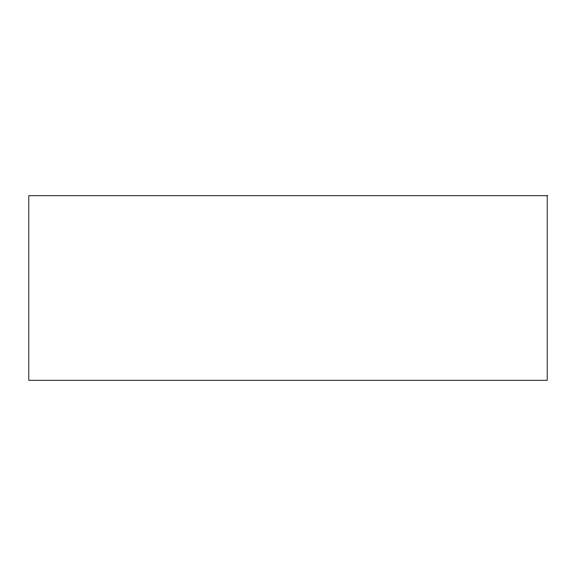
<?xml version="1.0" encoding="UTF-8"?>
<svg xmlns="http://www.w3.org/2000/svg" width="576" height="576" viewBox="0 0 576 576"><rect width="100%" height="100%" fill="white"/><g stroke="black" fill="none" stroke-linecap="round" stroke-linejoin="round"><path stroke-width="0.86" d="M547.2 195.739L28.8 195.739L28.8 380.261L547.2 380.261L547.2 195.739"/></g></svg>
